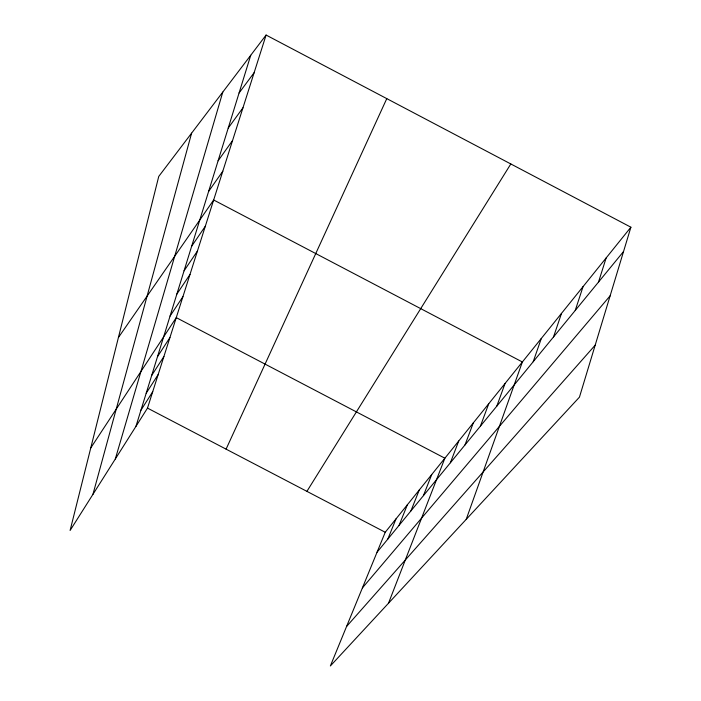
<?xml version="1.0" encoding="UTF-8"?>
<svg xmlns="http://www.w3.org/2000/svg" width="701" height="701" viewBox="0 0 701 701"><rect width="100%" height="100%" fill="white"/><g stroke="black" fill="none" stroke-linecap="round" stroke-linejoin="round"><path stroke-width="1.05" d="M92.944 494.354L191.61 133.155M115.297 459.015L222.787 92.094M630.9 227.212L579.447 397.16L330.373 665.95L385.235 532.261L630.9 227.212L266.091 35.05L158.75 176.424L70.1 530.464L147.499 408.105L266.091 35.05M135.933 426.392L250.739 55.265M598.523 282.047L606.137 257.959M575.241 310.447L583.057 286.613M553.518 336.944L561.501 313.391M533.207 361.725L541.312 338.452M466.218 519.345L522.368 361.979L213.665 199.987L118.416 337.514M496.807 406.133L505.062 383.465M480.439 426.094L488.746 403.732M464.982 444.951L473.315 422.887M450.375 462.774L458.717 441.017M388.503 603.219L444.872 458.2L176.266 317.632L90.762 447.939M423.404 495.677L431.737 474.516M410.935 510.889L419.251 490.025M399.079 525.347L407.36 504.781M387.793 539.122L396.039 518.845M226.081 449.139L386.786 98.622M306.915 491.348L510.819 163.955M140.936 410.216L152.713 391.719M146.185 393.235L158.172 374.544M151.705 375.412L163.903 356.511M157.506 356.651L169.922 337.567M170.054 316.081L182.943 296.628M176.862 294.096L189.989 274.459M184.056 270.831L197.428 251.046M191.68 246.2L205.305 226.257M208.635 191.382L222.804 171.21M218.099 160.792L232.557 140.542M228.219 128.064L242.975 107.779M239.076 92.979L254.121 72.694M377.033 552.248L623.539 251.528M362.408 587.894L610.133 295.804M346.557 626.501L595.184 345.164M147.499 408.105L385.235 532.261"/></g></svg>
